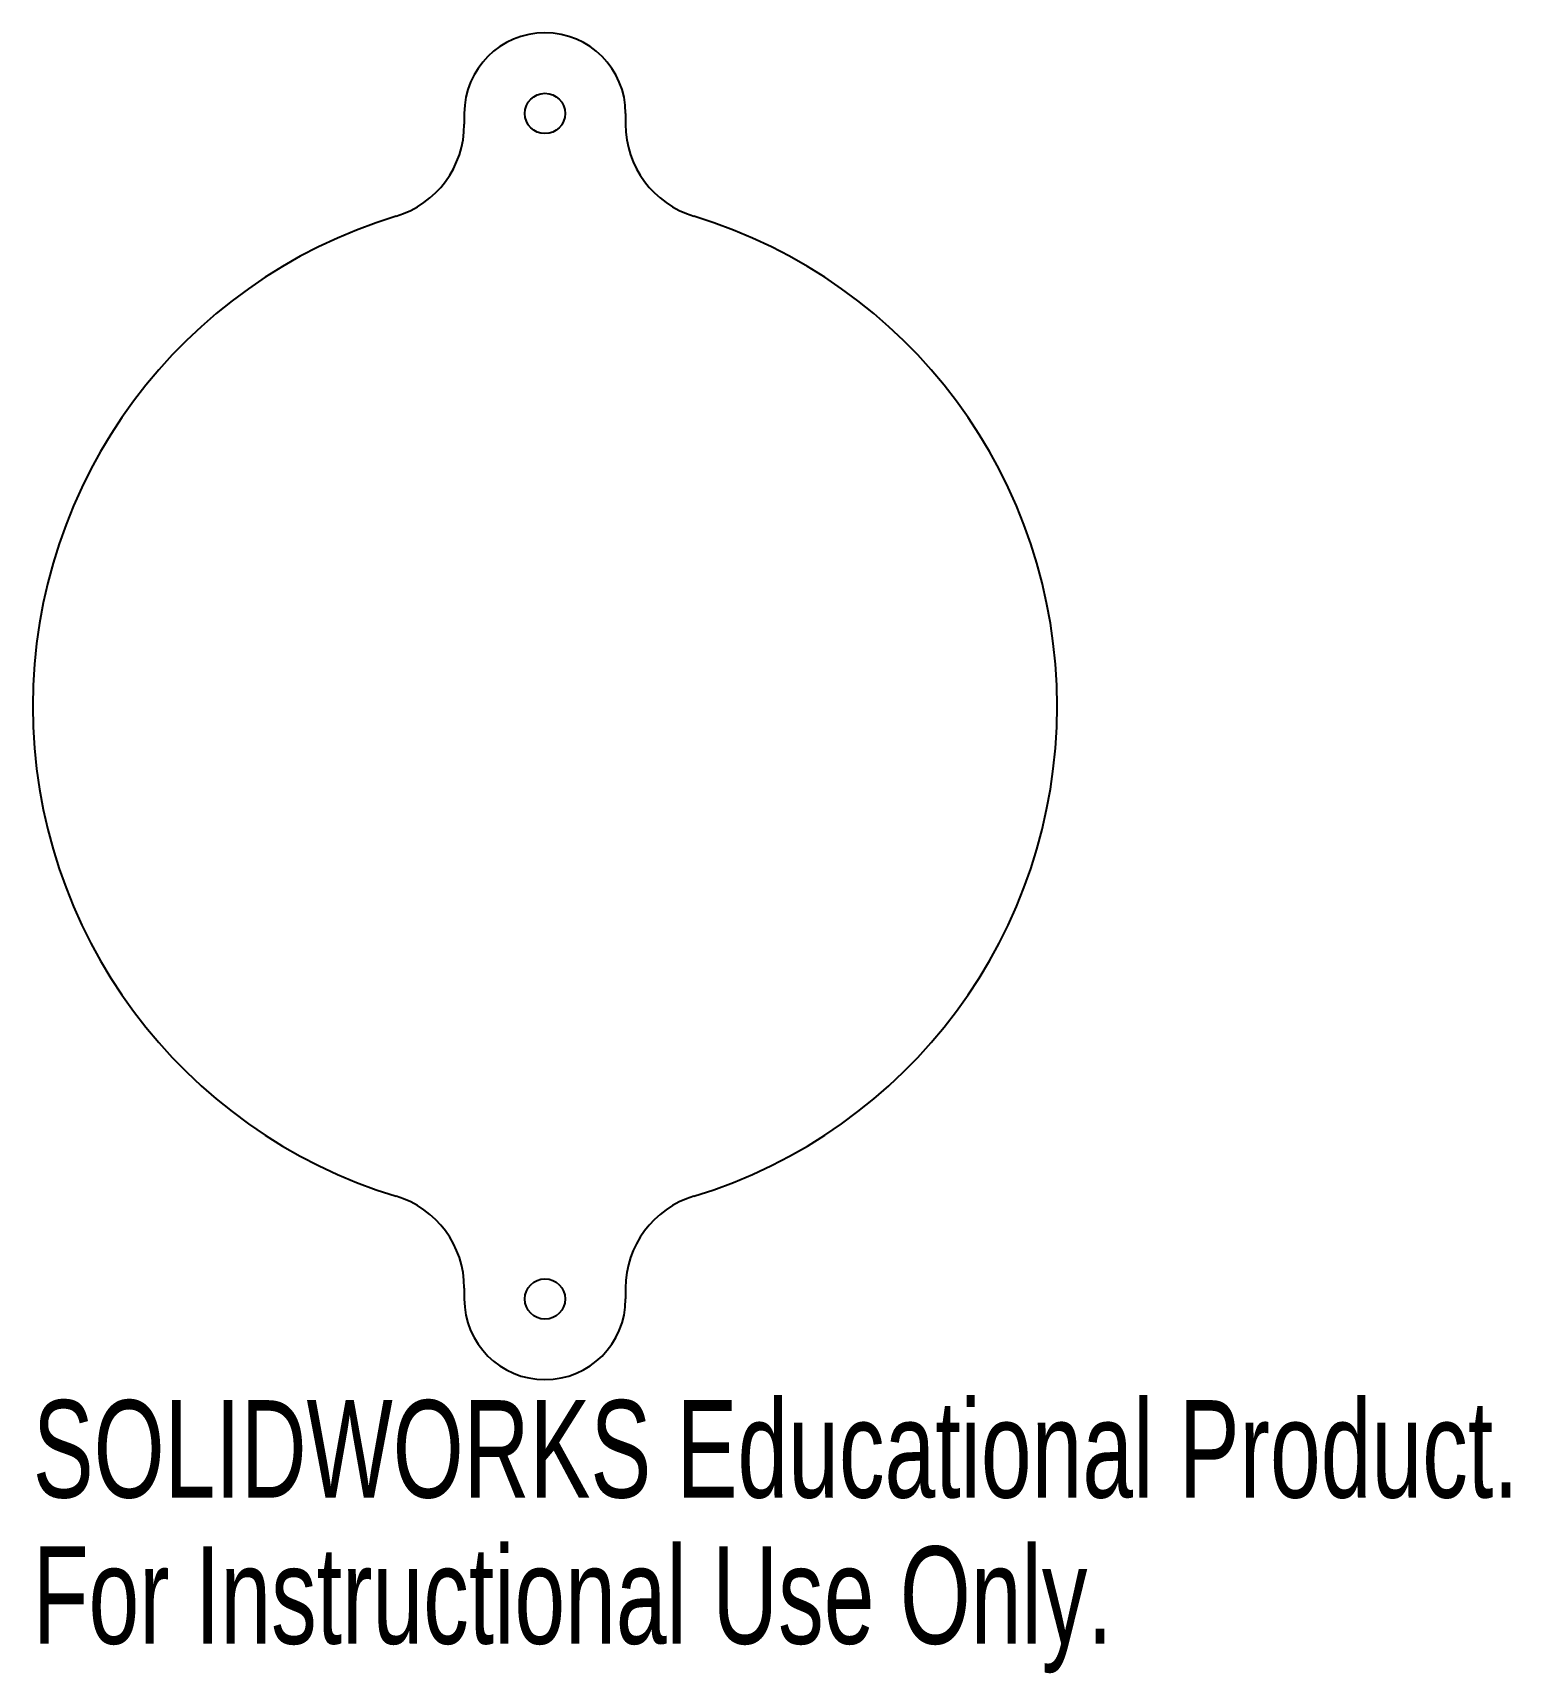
# Model space of a CAD drawing. Header units: inches. Extents: x -1 to 1.88, y -1.89 to 1.31.
import ezdxf

# ---------------------------------------------------------------- set-up
doc = ezdxf.new("R2010")
doc.units = ezdxf.units.IN
doc.header["$MEASUREMENT"] = 0
doc.styles.add('SLDTEXTSTYLE0', font='TXT', dxfattribs={"width": 0.7})

msp = doc.modelspace()

# ---------------------------------------------------------------- linework, layer by layer
at = {"color": 7, "linetype": 'Continuous', "lineweight": 25}
for p, q in [((-0.1575, 1.1575), (-0.1575, 1.1363)), ((0.1575, 1.1575), (0.1575, 1.1363)), ((-0.1575, -1.1363), (-0.1575, -1.1575)), ((0.1575, -1.1363), (0.1575, -1.1575))]:
    msp.add_line(p, q, dxfattribs=at)
for centre in [(0, 1.1575), (0, -1.1575)]:
    msp.add_circle(centre, 0.0394, dxfattribs=at)
for centre, radius, start, end in [((0, 1.1575), 0.1575, 0, 180), ((-0.345, 1.1363), 0.1875, 286.8885, 0), ((0.345, 1.1363), 0.1875, 180, 253.1115), ((0, 0), 1, 106.8885, 253.1115), ((0, 0), 1, 286.8885, 73.1115), ((-0.345, -1.1363), 0.1875, 0, 73.1115), ((0.345, -1.1363), 0.1875, 106.8885, 180), ((0, -1.1575), 0.1575, 180, 0)]:
    msp.add_arc(centre, radius, start, end, dxfattribs=at)

# ---------------------------------------------------------------- texts
at = {"color": 7, "linetype": 'Continuous', "char_height": 0.1903, "attachment_point": 1, "style": 'SLDTEXTSTYLE0'}
for s, insert in [('SOLIDWORKS Educational Product.', (-1, -1.3551)), ('For Instructional Use Only.', (-1, -1.6406))]:
    msp.add_mtext(s, dxfattribs=dict(at, insert=insert))

doc.saveas('drawing.dxf')
